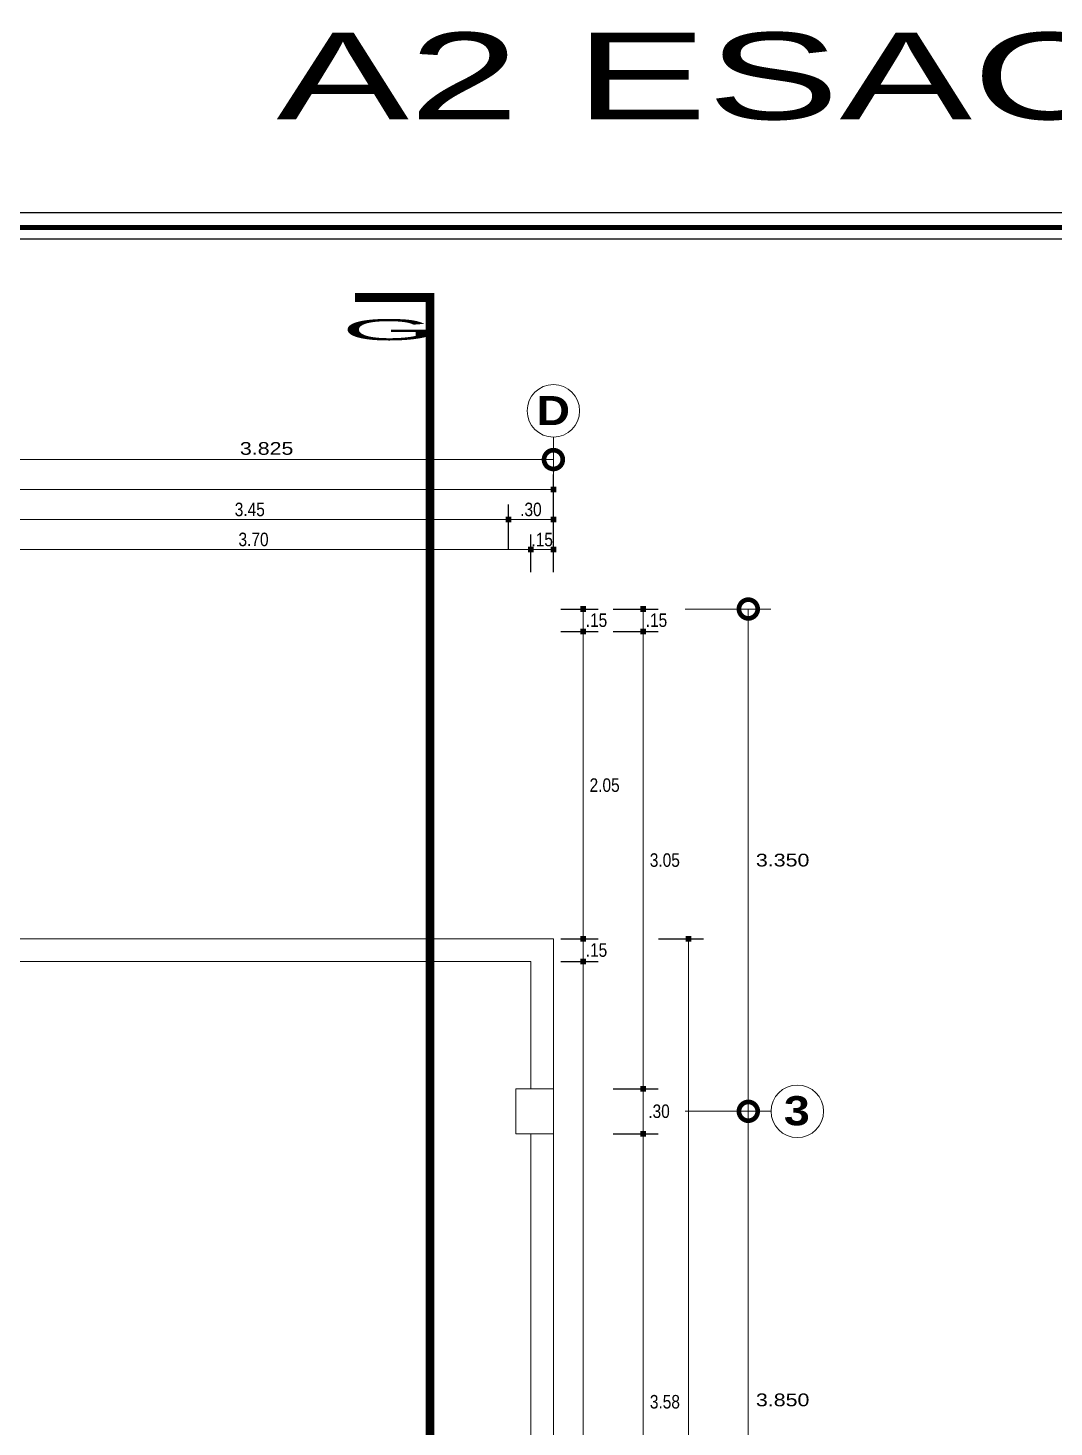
# Model space of a CAD drawing. Header units: millimetres. Extents: x 1555 to 3397, y 790 to 1592.
# Drawn here: x 1747.86 to 1754.71, y 806.58 to 815.91 of the extents above; entities that cross this region are included whole.
import ezdxf
from ezdxf.enums import TextEntityAlignment as Align

# ---------------------------------------------------------------- set-up
doc = ezdxf.new("R2010")
doc.units = ezdxf.units.MM
for name, pattern in [('ACAD_ISO10W100', [18.5, 12, -3, 0.5, -3]), ('CONTINUA', [0]), ('DASHDOT', [1, 0.5, -0.25, 0, -0.25])]:
    doc.linetypes.add(name, pattern=pattern)
doc.layers.get('0').update_dxf_attribs({"lineweight": 5})
doc.layers.get('Defpoints').update_dxf_attribs({"lineweight": 5})
for name, color, linetype, lineweight in [('0-Columna', 253, 'Continuous', 13), ('0-Muro Alto', 145, 'Continuous', 5), ('02', 2, 'Continuous', 5), ('COTA', 250, 'Continuous', 9), ('COTAS', 7, 'Continuous', 9), ('MARCO DE MENBRETE', 252, 'Continuous', 25), ('MARCO DE VENTANA Y PUERTA', 250, 'Continuous', 13), ('SIMBOLO CORTES', 10, 'DASHDOT', 5), ('Tex', 251, 'Continuous', 9)]:
    doc.layers.add(name, color=color, linetype=linetype, lineweight=lineweight)
for name, color, linetype, lineweight, true_color in [('CIR EJES', 7, 'Continuous', 9, 0x8b8e7a), ('ejes', 7, 'DASHDOT', 5, 0x6c7360), ('MARCO  LOGITO LM', 7, 'Continuous', 25, 0x5b584a), ('TEXTO CORTES', 7, 'CONTINUA', 9, 0x3d664b)]:
    doc.layers.add(name, color=color, linetype=linetype, lineweight=lineweight, true_color=true_color)
doc.layers.add('LOGO', color=7, linetype='Continuous')
doc.styles.add('BLACK', font='', dxfattribs={"height": 0.15})
doc.styles.add('DETALLES', font='techl___.ttf')
doc.styles.add('STYLE1-50EJES', font='swissel.ttf', dxfattribs={"width": 1.2, "height": 0.085})
doc.styles.add('TEXTO AMBIENTES', font='', dxfattribs={"width": 1.75, "height": 0.2})
doc.styles.add('TITULO2', font='swissck.ttf')
doc.styles.get('BLACK').set_extended_font_data('Arial Black')
doc.styles.get('TEXTO AMBIENTES').set_extended_font_data('Gulim')
doc.dimstyles.new('50$0', dxfattribs={"dimscale": 0, "dimtxt": 0.09, "dimasz": 0.038, "dimexe": 0.1, "dimexo": 0.05, "dimgap": 0.02, "dimtad": 2, "dimtih": 1, "dimtoh": 1, "dimlfac": -1, "dimzin": 4, "dimdsep": 46, "dimtxsty": 'DETALLES', "dimblk": 'BOXFILLED', "dimcen": 2.5, "dimclrd": 256, "dimclre": 256, "dimclrt": 256, "dimazin": 0, "dimtfac": 1, "dimtmove": 0, "dimatfit": 2, "dimldrblk": 'DOT', "dimfxl": 0.2, "dimfxlon": 1, "dimtolj": 1, "dimtzin": 0, "dimlwd": -1, "dimarcsym": 0})
doc.dimstyles.new('DIM-1-50ejes', dxfattribs={"dimtxt": 0.085, "dimasz": 0.25, "dimexe": 0.15, "dimexo": 0.18, "dimgap": 0.03, "dimtad": 2, "dimtih": 1, "dimtoh": 1, "dimzin": 0, "dimdsep": 46, "dimtxsty": 'STYLE1-50EJES', "dimblk1": 'DOTSMALL', "dimblk2": 'DOTSMALL', "dimsah": 1, "dimcen": 2.75, "dimclrd": 256, "dimclre": 256, "dimclrt": 256, "dimazin": 0, "dimtfac": 1, "dimtix": 1, "dimtmove": 0, "dimatfit": 3, "dimldrblk": 'DOTSMALL', "dimfxl": 1, "dimfxlon": 1, "dimtolj": 1, "dimtzin": 0, "dimlwd": -1, "dimlwe": -1, "dimarcsym": 0})

# ---------------------------------------------------------------- blocks, each defined once
blk = doc.blocks.new('_BOXFILLED')
at = {"color": 0, "linetype": 'ByBlock'}
blk.add_line((-0.5, 0), (-1, 0), dxfattribs=at)
blk.add_solid([(-0.5, 0.5), (0.5, 0.5), (-0.5, -0.5), (0.5, -0.5)], dxfattribs=at)
blk = doc.blocks.new('*D334')
at = {"layer": 'COTA', "lineweight": -2, "transparency": 16777216}
for p, q in [((1752.068, 809.8332), (1752.368, 809.8332)), ((1752.068, 800.8332), (1752.368, 800.8332))]:
    blk.add_line(p, q, dxfattribs=at)
at = {"layer": 'COTA', "transparency": 16777216}
blk.add_line((1752.268, 800.8712), (1752.268, 809.7952), dxfattribs=at)
at = {"layer": 'Defpoints', "color": 0, "transparency": 16777216}
for p in [(1751.368, 809.8332), (1752.268, 809.8332), (1751.368, 800.8332)]:
    blk.add_point(p, dxfattribs=at)
at = {"layer": 'COTA', "transparency": 16777216, "xscale": 0.038, "yscale": 0.038, "zscale": 0.038}
for p, rotation in [((1752.268, 809.8332), 90), ((1752.268, 800.8332), 270)]:
    blk.add_blockref('_BOXFILLED', p, dxfattribs=dict(at, rotation=rotation))
at = {"layer": 'COTA', "transparency": 16777216, "insert": (1752.4145, 805.3332), "char_height": 0.09, "attachment_point": 5, "style": 'DETALLES'}
blk.add_mtext('\\A1;9.00', dxfattribs=at)
blk = doc.blocks.new('_Dot')
at = {"layer": '02', "color": 0, "lineweight": -2}
blk.add_line((-0.5, 0), (-1, 0), dxfattribs=at)
at = {"layer": '02', "color": 0, "const_width": 0.5}
blk.add_lwpolyline([(-0.25, 0, 1), (0.25, 0, 1)], format="xyb", close=True, dxfattribs=at)
blk = doc.blocks.new('*D336')
at = {"layer": 'COTA', "lineweight": -2, "transparency": 16777216}
for p, q in [((1751.767, 808.5332), (1752.067, 808.5332)), ((1751.767, 804.9582), (1752.067, 804.9582))]:
    blk.add_line(p, q, dxfattribs=at)
at = {"layer": 'COTA', "transparency": 16777216}
blk.add_line((1751.967, 804.9962), (1751.967, 808.4952), dxfattribs=at)
at = {"layer": 'Defpoints', "color": 0, "transparency": 16777216}
for p in [(1751.368, 808.5332), (1751.967, 808.5332), (1751.368, 804.9582)]:
    blk.add_point(p, dxfattribs=at)
at = {"layer": 'COTA', "transparency": 16777216, "xscale": 0.038, "yscale": 0.038, "zscale": 0.038}
for p, rotation in [((1751.967, 808.5332), 90), ((1751.967, 804.9582), 270)]:
    blk.add_blockref('_BOXFILLED', p, dxfattribs=dict(at, rotation=rotation))
at = {"layer": 'COTA', "transparency": 16777216, "insert": (1752.1115, 806.7457), "char_height": 0.09, "attachment_point": 5, "style": 'DETALLES'}
blk.add_mtext('\\A1;3.58', dxfattribs=at)
blk = doc.blocks.new('*D337')
at = {"layer": 'COTA', "lineweight": -2, "transparency": 16777216}
for p, q in [((1751.767, 808.8332), (1752.067, 808.8332)), ((1751.767, 808.5332), (1752.067, 808.5332))]:
    blk.add_line(p, q, dxfattribs=at)
at = {"layer": 'COTA', "transparency": 16777216}
blk.add_line((1751.967, 808.5712), (1751.967, 808.7952), dxfattribs=at)
at = {"layer": 'Defpoints', "color": 0, "transparency": 16777216}
for p in [(1751.368, 808.8332), (1751.967, 808.8332), (1751.368, 808.5332)]:
    blk.add_point(p, dxfattribs=at)
at = {"layer": 'COTA', "transparency": 16777216, "xscale": 0.038, "yscale": 0.038, "zscale": 0.038}
for p, rotation in [((1751.967, 808.8332), 90), ((1751.967, 808.5332), 270)]:
    blk.add_blockref('_BOXFILLED', p, dxfattribs=dict(at, rotation=rotation))
at = {"layer": 'COTA', "transparency": 16777216, "insert": (1752.0725, 808.6832), "char_height": 0.09, "attachment_point": 5, "style": 'DETALLES'}
blk.add_mtext('\\A1;.30', dxfattribs=at)
blk = doc.blocks.new('_DOTSMALL')
at = {"color": 0, "linetype": 'ByBlock', "const_width": 0.5}
blk.add_lwpolyline([(-0.0625, 0, 1), (0.0625, 0, 1)], format="xyb", close=True, dxfattribs=at)
blk = doc.blocks.new('*D338')
at = {"layer": 'COTAS', "transparency": 16777216}
for p, q in [((1752.247, 808.6832), (1752.818, 808.6832)), ((1752.668, 804.8332), (1752.668, 808.6832)), ((1752.247, 804.8332), (1752.818, 804.8332))]:
    blk.add_line(p, q, dxfattribs=at)
at = {"layer": 'Defpoints', "color": 0, "transparency": 16777216}
for p in [(1752.067, 808.6832), (1752.668, 808.6832), (1752.067, 804.8332)]:
    blk.add_point(p, dxfattribs=at)
at = {"layer": 'COTAS', "transparency": 16777216, "xscale": 0.25, "yscale": 0.25, "zscale": 0.25}
for p, rotation in [((1752.668, 808.6832), 90), ((1752.668, 804.8332), 270)]:
    blk.add_blockref('_DOTSMALL', p, dxfattribs=dict(at, rotation=rotation))
at = {"layer": 'COTAS', "transparency": 16777216, "insert": (1752.8969, 806.7582), "char_height": 0.085, "attachment_point": 5, "style": 'STYLE1-50EJES'}
blk.add_mtext('\\A1;3.850', dxfattribs=at)
blk = doc.blocks.new('*D339')
at = {"layer": 'COTAS', "transparency": 16777216}
for p, q in [((1752.247, 812.0332), (1752.818, 812.0332)), ((1752.668, 808.6832), (1752.668, 812.0332)), ((1752.247, 808.6832), (1752.818, 808.6832))]:
    blk.add_line(p, q, dxfattribs=at)
at = {"layer": 'Defpoints', "color": 0, "transparency": 16777216}
for p in [(1752.067, 812.0332), (1752.668, 812.0332), (1752.067, 808.6832)]:
    blk.add_point(p, dxfattribs=at)
at = {"layer": 'COTAS', "transparency": 16777216, "xscale": 0.25, "yscale": 0.25, "zscale": 0.25}
for p, rotation in [((1752.668, 812.0332), 90), ((1752.668, 808.6832), 270)]:
    blk.add_blockref('_DOTSMALL', p, dxfattribs=dict(at, rotation=rotation))
at = {"layer": 'COTAS', "transparency": 16777216, "insert": (1752.8969, 810.3582), "char_height": 0.085, "attachment_point": 5, "style": 'STYLE1-50EJES'}
blk.add_mtext('\\A1;3.350', dxfattribs=at)
blk = doc.blocks.new('*D340')
at = {"layer": 'COTA', "lineweight": -2, "transparency": 16777216}
for p, q in [((1742.368, 812.6298), (1742.368, 812.9298)), ((1751.368, 812.6298), (1751.368, 812.9298))]:
    blk.add_line(p, q, dxfattribs=at)
at = {"layer": 'COTA', "transparency": 16777216}
blk.add_line((1742.406, 812.8298), (1751.33, 812.8298), dxfattribs=at)
at = {"layer": 'Defpoints', "color": 0, "transparency": 16777216}
for p in [(1751.368, 812.8298), (1742.368, 812.2299), (1751.368, 812.2299)]:
    blk.add_point(p, dxfattribs=at)
at = {"layer": 'COTA', "transparency": 16777216, "xscale": 0.038, "yscale": 0.038, "zscale": 0.038, "rotation": 180}
blk.add_blockref('_BOXFILLED', (1742.368, 812.8298), dxfattribs=at)
at = {"layer": 'COTA', "transparency": 16777216, "xscale": 0.038, "yscale": 0.038, "zscale": 0.038}
blk.add_blockref('_BOXFILLED', (1751.368, 812.8298), dxfattribs=at)
at = {"layer": 'COTA', "transparency": 16777216, "insert": (1746.868, 812.896), "char_height": 0.09, "attachment_point": 5, "style": 'DETALLES'}
blk.add_mtext('\\A1;9.00', dxfattribs=at)
blk = doc.blocks.new('*D341')
at = {"layer": 'COTA', "lineweight": -2, "transparency": 16777216}
for p, q in [((1747.618, 812.4298), (1747.618, 812.7298)), ((1751.068, 812.4298), (1751.068, 812.7298))]:
    blk.add_line(p, q, dxfattribs=at)
at = {"layer": 'COTA', "transparency": 16777216}
blk.add_line((1751.03, 812.6298), (1747.656, 812.6298), dxfattribs=at)
at = {"layer": 'Defpoints', "color": 0, "transparency": 16777216}
for p in [(1747.618, 812.6298), (1747.618, 812.2299), (1751.068, 812.2299)]:
    blk.add_point(p, dxfattribs=at)
at = {"layer": 'COTA', "transparency": 16777216, "xscale": 0.038, "yscale": 0.038, "zscale": 0.038, "rotation": 180}
blk.add_blockref('_BOXFILLED', (1747.618, 812.6298), dxfattribs=at)
at = {"layer": 'COTA', "transparency": 16777216, "xscale": 0.038, "yscale": 0.038, "zscale": 0.038}
blk.add_blockref('_BOXFILLED', (1751.068, 812.6298), dxfattribs=at)
at = {"layer": 'COTA', "transparency": 16777216, "insert": (1749.343, 812.6968), "char_height": 0.09, "attachment_point": 5, "style": 'DETALLES'}
blk.add_mtext('\\A1;3.45', dxfattribs=at)
blk = doc.blocks.new('*D345')
at = {"layer": 'COTA', "lineweight": -2, "transparency": 16777216}
for p, q in [((1751.068, 812.4298), (1751.068, 812.7298)), ((1751.368, 812.4298), (1751.368, 812.7298))]:
    blk.add_line(p, q, dxfattribs=at)
at = {"layer": 'COTA', "transparency": 16777216}
blk.add_line((1751.106, 812.6298), (1751.33, 812.6298), dxfattribs=at)
at = {"layer": 'Defpoints', "color": 0, "transparency": 16777216}
for p in [(1751.368, 812.6298), (1751.068, 812.2299), (1751.368, 812.2299)]:
    blk.add_point(p, dxfattribs=at)
at = {"layer": 'COTA', "transparency": 16777216, "xscale": 0.038, "yscale": 0.038, "zscale": 0.038, "rotation": 180}
blk.add_blockref('_BOXFILLED', (1751.068, 812.6298), dxfattribs=at)
at = {"layer": 'COTA', "transparency": 16777216, "xscale": 0.038, "yscale": 0.038, "zscale": 0.038}
blk.add_blockref('_BOXFILLED', (1751.368, 812.6298), dxfattribs=at)
at = {"layer": 'COTA', "transparency": 16777216, "insert": (1751.218, 812.6968), "char_height": 0.09, "attachment_point": 5, "style": 'DETALLES'}
blk.add_mtext('\\A1;.30', dxfattribs=at)
blk = doc.blocks.new('*D348')
at = {"layer": 'COTA', "lineweight": -2, "transparency": 16777216}
for p, q in [((1751.418, 809.6832), (1751.667, 809.6832)), ((1751.418, 800.4832), (1751.667, 800.4832))]:
    blk.add_line(p, q, dxfattribs=at)
at = {"layer": 'COTA', "transparency": 16777216}
blk.add_line((1751.567, 800.5212), (1751.567, 809.6452), dxfattribs=at)
at = {"layer": 'Defpoints', "color": 0, "transparency": 16777216}
for p in [(1751.368, 809.6832), (1751.567, 809.6832), (1751.368, 800.4832)]:
    blk.add_point(p, dxfattribs=at)
at = {"layer": 'COTA', "transparency": 16777216, "xscale": 0.038, "yscale": 0.038, "zscale": 0.038}
for p, rotation in [((1751.567, 809.6832), 90), ((1751.567, 800.4832), 270)]:
    blk.add_blockref('_BOXFILLED', p, dxfattribs=dict(at, rotation=rotation))
at = {"layer": 'COTA', "transparency": 16777216, "insert": (1751.7135, 805.0832), "char_height": 0.09, "attachment_point": 5, "style": 'DETALLES'}
blk.add_mtext('\\A1;9.20', dxfattribs=at)
blk = doc.blocks.new('*D353')
at = {"layer": 'COTA', "lineweight": -2, "transparency": 16777216}
for p, q in [((1751.218, 812.2799), (1751.218, 812.5298)), ((1751.368, 812.2799), (1751.368, 812.5298))]:
    blk.add_line(p, q, dxfattribs=at)
at = {"layer": 'COTA', "transparency": 16777216}
blk.add_line((1751.256, 812.4298), (1751.33, 812.4298), dxfattribs=at)
at = {"layer": 'Defpoints', "color": 0, "transparency": 16777216}
for p in [(1751.368, 812.4298), (1751.218, 812.2299), (1751.368, 812.2299)]:
    blk.add_point(p, dxfattribs=at)
at = {"layer": 'COTA', "transparency": 16777216, "xscale": 0.038, "yscale": 0.038, "zscale": 0.038, "rotation": 180}
blk.add_blockref('_BOXFILLED', (1751.218, 812.4298), dxfattribs=at)
at = {"layer": 'COTA', "transparency": 16777216, "xscale": 0.038, "yscale": 0.038, "zscale": 0.038}
blk.add_blockref('_BOXFILLED', (1751.368, 812.4298), dxfattribs=at)
at = {"layer": 'COTA', "transparency": 16777216, "insert": (1751.293, 812.4958), "char_height": 0.09, "attachment_point": 5, "style": 'DETALLES'}
blk.add_mtext('\\A1;.15', dxfattribs=at)
blk = doc.blocks.new('*D354')
at = {"layer": 'COTA', "lineweight": -2, "transparency": 16777216}
for p, q in [((1747.518, 812.2799), (1747.518, 812.5298)), ((1751.218, 812.2799), (1751.218, 812.5298))]:
    blk.add_line(p, q, dxfattribs=at)
at = {"layer": 'COTA', "transparency": 16777216}
blk.add_line((1751.18, 812.4298), (1747.556, 812.4298), dxfattribs=at)
at = {"layer": 'Defpoints', "color": 0, "transparency": 16777216}
for p in [(1747.518, 812.4298), (1747.518, 812.2299), (1751.218, 812.2299)]:
    blk.add_point(p, dxfattribs=at)
at = {"layer": 'COTA', "transparency": 16777216, "xscale": 0.038, "yscale": 0.038, "zscale": 0.038, "rotation": 180}
blk.add_blockref('_BOXFILLED', (1747.518, 812.4298), dxfattribs=at)
at = {"layer": 'COTA', "transparency": 16777216, "xscale": 0.038, "yscale": 0.038, "zscale": 0.038}
blk.add_blockref('_BOXFILLED', (1751.218, 812.4298), dxfattribs=at)
at = {"layer": 'COTA', "transparency": 16777216, "insert": (1749.368, 812.4968), "char_height": 0.09, "attachment_point": 5, "style": 'DETALLES'}
blk.add_mtext('\\A1;3.70', dxfattribs=at)
blk = doc.blocks.new('*D376')
at = {"layer": 'COTA', "lineweight": -2, "transparency": 16777216}
for p, q in [((1751.767, 811.8832), (1752.067, 811.8832)), ((1751.767, 808.8332), (1752.067, 808.8332))]:
    blk.add_line(p, q, dxfattribs=at)
at = {"layer": 'COTA', "transparency": 16777216}
blk.add_line((1751.967, 808.8712), (1751.967, 811.8452), dxfattribs=at)
at = {"layer": 'Defpoints', "color": 0, "transparency": 16777216}
for p in [(1751.368, 811.8832), (1751.967, 811.8832), (1751.368, 808.8332)]:
    blk.add_point(p, dxfattribs=at)
at = {"layer": 'COTA', "transparency": 16777216, "xscale": 0.038, "yscale": 0.038, "zscale": 0.038}
for p, rotation in [((1751.967, 811.8832), 90), ((1751.967, 808.8332), 270)]:
    blk.add_blockref('_BOXFILLED', p, dxfattribs=dict(at, rotation=rotation))
at = {"layer": 'COTA', "transparency": 16777216, "insert": (1752.1111, 810.3582), "char_height": 0.09, "attachment_point": 5, "style": 'DETALLES'}
blk.add_mtext('\\A1;3.05', dxfattribs=at)
blk = doc.blocks.new('*D386')
at = {"layer": 'COTA', "lineweight": -2, "transparency": 16777216}
for p, q in [((1751.767, 812.0332), (1752.067, 812.0332)), ((1751.767, 811.8832), (1752.067, 811.8832))]:
    blk.add_line(p, q, dxfattribs=at)
at = {"layer": 'COTA', "transparency": 16777216}
blk.add_line((1751.967, 811.9212), (1751.967, 811.9952), dxfattribs=at)
at = {"layer": 'Defpoints', "color": 0, "transparency": 16777216}
for p in [(1751.368, 812.0332), (1751.967, 812.0332), (1751.368, 811.8832)]:
    blk.add_point(p, dxfattribs=at)
at = {"layer": 'COTA', "transparency": 16777216, "xscale": 0.038, "yscale": 0.038, "zscale": 0.038}
for p, rotation in [((1751.967, 812.0332), 90), ((1751.967, 811.8832), 270)]:
    blk.add_blockref('_BOXFILLED', p, dxfattribs=dict(at, rotation=rotation))
at = {"layer": 'COTA', "transparency": 16777216, "insert": (1752.0552, 811.9582), "char_height": 0.09, "attachment_point": 5, "style": 'DETALLES'}
blk.add_mtext('\\A1;.15', dxfattribs=at)
blk = doc.blocks.new('*D606')
at = {"layer": 'COTAS', "transparency": 16777216}
for p, q in [((1747.543, 812.8098), (1747.543, 813.1798)), ((1751.368, 812.8098), (1751.368, 813.1798)), ((1751.368, 813.0298), (1747.543, 813.0298))]:
    blk.add_line(p, q, dxfattribs=at)
at = {"layer": 'Defpoints', "color": 0, "transparency": 16777216}
for p in [(1747.543, 813.0298), (1747.543, 812.6298), (1751.368, 812.6298)]:
    blk.add_point(p, dxfattribs=at)
at = {"layer": 'COTAS', "transparency": 16777216, "xscale": 0.25, "yscale": 0.25, "zscale": 0.25, "rotation": 180}
blk.add_blockref('_DOTSMALL', (1747.543, 813.0298), dxfattribs=at)
at = {"layer": 'COTAS', "transparency": 16777216, "xscale": 0.25, "yscale": 0.25, "zscale": 0.25}
blk.add_blockref('_DOTSMALL', (1751.368, 813.0298), dxfattribs=at)
at = {"layer": 'COTAS', "transparency": 16777216, "insert": (1749.4555, 813.1035), "char_height": 0.085, "attachment_point": 5, "style": 'STYLE1-50EJES'}
blk.add_mtext('\\A1;3.825', dxfattribs=at)
blk = doc.blocks.new('*D612')
at = {"layer": 'Defpoints', "color": 0, "transparency": 16777216}
for p in [(1751.368, 809.8332), (1751.567, 809.8332), (1751.368, 809.6832)]:
    blk.add_point(p, dxfattribs=at)
at = {"layer": 'MARCO DE VENTANA Y PUERTA', "lineweight": -2, "transparency": 16777216}
for p, q in [((1751.418, 809.8332), (1751.667, 809.8332)), ((1751.418, 809.6832), (1751.667, 809.6832))]:
    blk.add_line(p, q, dxfattribs=at)
at = {"layer": 'MARCO DE VENTANA Y PUERTA', "transparency": 16777216}
blk.add_line((1751.567, 809.7212), (1751.567, 809.7952), dxfattribs=at)
at = {"layer": 'MARCO DE VENTANA Y PUERTA', "transparency": 16777216, "xscale": 0.038, "yscale": 0.038, "zscale": 0.038}
for p, rotation in [((1751.567, 809.8332), 90), ((1751.567, 809.6832), 270)]:
    blk.add_blockref('_BOXFILLED', p, dxfattribs=dict(at, rotation=rotation))
at = {"layer": 'MARCO DE VENTANA Y PUERTA', "transparency": 16777216, "insert": (1751.6552, 809.7582), "char_height": 0.09, "attachment_point": 5, "style": 'DETALLES'}
blk.add_mtext('\\A1;.15', dxfattribs=at)
blk = doc.blocks.new('*D613')
at = {"layer": 'Defpoints', "color": 0, "transparency": 16777216}
for p in [(1751.368, 811.8832), (1751.567, 811.8832), (1751.368, 809.8332)]:
    blk.add_point(p, dxfattribs=at)
at = {"layer": 'MARCO DE VENTANA Y PUERTA', "lineweight": -2, "transparency": 16777216}
for p, q in [((1751.418, 811.8832), (1751.667, 811.8832)), ((1751.418, 809.8332), (1751.667, 809.8332))]:
    blk.add_line(p, q, dxfattribs=at)
at = {"layer": 'MARCO DE VENTANA Y PUERTA', "transparency": 16777216}
blk.add_line((1751.567, 809.8712), (1751.567, 811.8452), dxfattribs=at)
at = {"layer": 'MARCO DE VENTANA Y PUERTA', "transparency": 16777216, "xscale": 0.038, "yscale": 0.038, "zscale": 0.038}
for p, rotation in [((1751.567, 811.8832), 90), ((1751.567, 809.8332), 270)]:
    blk.add_blockref('_BOXFILLED', p, dxfattribs=dict(at, rotation=rotation))
at = {"layer": 'MARCO DE VENTANA Y PUERTA', "transparency": 16777216, "insert": (1751.7097, 810.8582), "char_height": 0.09, "attachment_point": 5, "style": 'DETALLES'}
blk.add_mtext('\\A1;2.05', dxfattribs=at)
blk = doc.blocks.new('*D614')
at = {"layer": 'Defpoints', "color": 0, "transparency": 16777216}
for p in [(1751.368, 812.0332), (1751.567, 812.0332), (1751.368, 811.8832)]:
    blk.add_point(p, dxfattribs=at)
at = {"layer": 'MARCO DE VENTANA Y PUERTA', "lineweight": -2, "transparency": 16777216}
for p, q in [((1751.418, 812.0332), (1751.667, 812.0332)), ((1751.418, 811.8832), (1751.667, 811.8832))]:
    blk.add_line(p, q, dxfattribs=at)
at = {"layer": 'MARCO DE VENTANA Y PUERTA', "transparency": 16777216}
blk.add_line((1751.567, 811.9212), (1751.567, 811.9952), dxfattribs=at)
at = {"layer": 'MARCO DE VENTANA Y PUERTA', "transparency": 16777216, "xscale": 0.038, "yscale": 0.038, "zscale": 0.038}
for p, rotation in [((1751.567, 812.0332), 90), ((1751.567, 811.8832), 270)]:
    blk.add_blockref('_BOXFILLED', p, dxfattribs=dict(at, rotation=rotation))
at = {"layer": 'MARCO DE VENTANA Y PUERTA', "transparency": 16777216, "insert": (1751.6552, 811.9582), "char_height": 0.09, "attachment_point": 5, "style": 'DETALLES'}
blk.add_mtext('\\A1;.15', dxfattribs=at)

msp = doc.modelspace()

# ---------------------------------------------------------------- linework, layer by layer
at = {"layer": '0-Columna'}
msp.add_lwpolyline([(1751.36803, 808.83322), (1751.11803, 808.83322), (1751.11803, 808.53322), (1751.36803, 808.53322)], close=True, dxfattribs=at)
at = {"layer": '0-Muro Alto'}
for points in [[(1747.41803, 809.83322), (1751.36803, 809.83322), (1751.36803, 809.83322), (1751.36803, 808.83322), (1751.21803, 808.83322), (1751.21803, 809.68322), (1747.56803, 809.68322), (1747.56803, 808.83322), (1747.41803, 808.83322)], [(1751.21803, 808.53322), (1751.36803, 808.53322), (1751.36803, 804.98322), (1751.21803, 804.98322)]]:
    msp.add_lwpolyline(points, close=True, dxfattribs=at)
at = {"layer": 'CIR EJES'}
msp.add_circle((1752.99482, 808.68322), 0.175, dxfattribs=at)
at = {"layer": 'ejes', "color": 8, "linetype": 'Continuous', "lineweight": 0}
msp.add_circle((1751.36803, 813.35483), 0.175, dxfattribs=at)
at = {"layer": 'LOGO'}
msp.add_lwpolyline([(1740.13696, 793.95061), (1740.13696, 814.67797), (1769.27663, 814.67797), (1769.27663, 793.95061)], close=True, dxfattribs=at)
at = {"layer": 'MARCO  LOGITO LM', "ltscale": 0.8, "const_width": 0.03358}
msp.add_lwpolyline([(1769.17663, 814.57797), (1769.17663, 794.05061), (1740.23696, 794.05061), (1740.23696, 814.57797)], close=True, dxfattribs=at)
at = {"layer": 'MARCO DE MENBRETE'}
msp.add_lwpolyline([(1769.10163, 814.50297), (1769.10163, 794.12561), (1740.31196, 794.12561), (1740.31196, 814.50297)], close=True, dxfattribs=at)
at = {"layer": 'SIMBOLO CORTES', "linetype": 'ACAD_ISO10W100', "ltscale": 0.07, "const_width": 0.05972}
msp.add_lwpolyline([(1750.04485, 814.1102), (1750.54485, 814.1102), (1750.54485, 799.03325), (1750.04485, 799.03325)], dxfattribs=at)

# ---------------------------------------------------------------- texts
at = {"layer": 'ejes', "linetype": 'Continuous', "lineweight": 0, "style": 'BLACK'}
for s, p in [('D', (1751.25456, 813.25949)), ('3', (1752.90518, 808.59042))]:
    msp.add_text(s, height=0.19424, dxfattribs=at).set_placement(p)
at = {"layer": 'Tex', "style": 'TEXTO AMBIENTES', "width": 1.75}
msp.add_text('A2 ESACALA 1/50', height=0.5786728, dxfattribs=at).set_placement((1755.04385, 815.58806), align=Align.MIDDLE_CENTER)
at = {"layer": 'TEXTO CORTES', "linetype": 'Continuous', "style": 'TITULO2', "width": 5}
msp.add_text('G', height=0.13994, dxfattribs=at).set_placement((1749.95461, 813.82591))

# ---------------------------------------------------------------- dimensions: what is measured, and where the dimension line sits
at = {"layer": 'COTA'}
for base, p1, p2, override, picture, middle in [((1751.36803, 812.82983), (1742.36803, 812.22986), (1751.36803, 812.22986), {"dimscale": 1}, '*D340', (1746.86803, 812.89601)), ((1747.51803, 812.42983), (1751.21803, 812.22986), (1747.51803, 812.22986), {"dimscale": 1, "dimtmove": 1}, '*D354', (1749.36803, 812.4968))]:
    dim = msp.add_linear_dim(base=base, p1=p1, p2=p2, dimstyle='50$0', override=override, dxfattribs=at)
    dim.commit()
    dim.dimension.update_dxf_attribs({"geometry": picture, "text_midpoint": middle})
for base, p1, p2, angle, picture, middle in [((1747.61803, 812.62983), (1751.06803, 812.22986), (1747.61803, 812.22986), 180, '*D341', (1749.34303, 812.6968)), ((1751.36803, 812.62983), (1751.06803, 812.22986), (1751.36803, 812.22986), 180, '*D345', (1751.21803, 812.6968)), ((1751.96699, 812.03322), (1751.36803, 811.88322), (1751.36803, 812.03322), 90, '*D386', (1752.05522, 811.95822)), ((1751.96699, 811.88322), (1751.36803, 808.83322), (1751.36803, 811.88322), 90, '*D376', (1752.11114, 810.35822)), ((1752.26803, 809.83322), (1751.36803, 800.83322), (1751.36803, 809.83322), 90, '*D334', (1752.41454, 805.33322)), ((1751.56699, 809.68322), (1751.36803, 800.48322), (1751.36803, 809.68322), 90, '*D348', (1751.71351, 805.08322)), ((1751.96699, 808.83322), (1751.36803, 808.53322), (1751.36803, 808.83322), 90, '*D337', (1752.07252, 808.68322)), ((1751.9669935968, 808.5332194609), (1751.3680251338, 804.9582194609), (1751.3680251338, 808.5332194609), 90, '*D336', (1752.1115330705, 806.7457194609))]:
    dim = msp.add_linear_dim(base=base, p1=p1, p2=p2, angle=angle, dimstyle='50$0', override={"dimscale": 1, "dimtmove": 1}, dxfattribs=at)
    dim.commit()
    dim.dimension.update_dxf_attribs({"geometry": picture, "text_midpoint": middle})
dim = msp.add_linear_dim(base=(1751.36803, 812.42983), p1=(1751.21803, 812.22986), p2=(1751.36803, 812.22986), dimstyle='50$0', override={"dimscale": 1, "dimtmove": 1}, dxfattribs=at)
dim.commit()
dim.dimension.update_dxf_attribs({"geometry": '*D353', "text_midpoint": (1751.29303, 812.42983), "dimtype": 160})
at = {"layer": 'COTAS'}
dim = msp.add_linear_dim(base=(1747.54303, 813.02983), p1=(1751.36803, 812.62983), p2=(1747.54303, 812.62983), dimstyle='DIM-1-50ejes', override={"dimdec": 3, "dimtmove": 1}, dxfattribs=at)
dim.commit()
dim.dimension.update_dxf_attribs({"geometry": '*D606', "text_midpoint": (1749.45553, 813.10351)})
for base, p1, p2, picture, middle in [((1752.66803, 812.03322), (1752.06699, 808.68322), (1752.06699, 812.03322), '*D339', (1752.89689, 810.35822)), ((1752.66803, 808.68322), (1752.06699, 804.83322), (1752.06699, 808.68322), '*D338', (1752.89689, 806.75822))]:
    dim = msp.add_linear_dim(base=base, p1=p1, p2=p2, angle=90, dimstyle='DIM-1-50ejes', override={"dimdec": 3, "dimtmove": 1}, dxfattribs=at)
    dim.commit()
    dim.dimension.update_dxf_attribs({"geometry": picture, "text_midpoint": middle})
at = {"layer": 'MARCO DE VENTANA Y PUERTA'}
for base, p1, p2, picture, middle in [((1751.56699, 812.03322), (1751.36803, 811.88322), (1751.36803, 812.03322), '*D614', (1751.65522, 811.95822)), ((1751.56699, 811.88322), (1751.36803, 809.83322), (1751.36803, 811.88322), '*D613', (1751.70969, 810.85822)), ((1751.56699, 809.83322), (1751.36803, 809.68322), (1751.36803, 809.83322), '*D612', (1751.65522, 809.75822))]:
    dim = msp.add_linear_dim(base=base, p1=p1, p2=p2, angle=90, dimstyle='50$0', override={"dimscale": 1, "dimtmove": 1}, dxfattribs=at)
    dim.commit()
    dim.dimension.update_dxf_attribs({"geometry": picture, "text_midpoint": middle})

doc.saveas('drawing.dxf')
